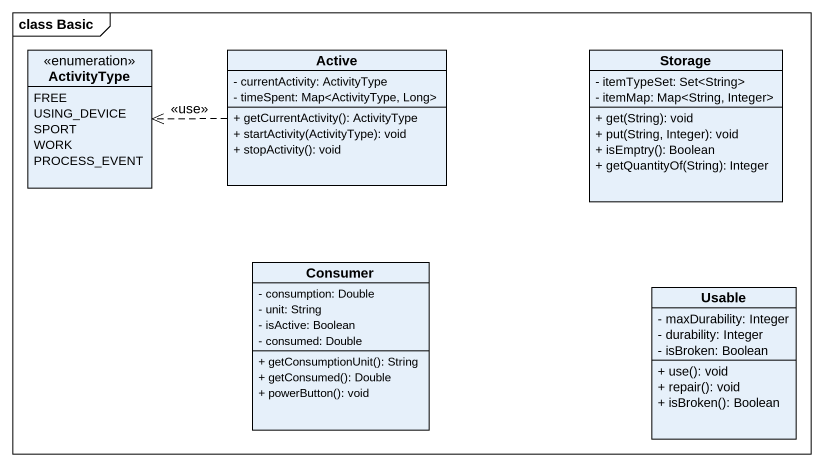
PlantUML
@startuml
mainframe class Basic
hide circle
hide empty members
skinparam classAttributeIconSize 0
enum ActivityType {
  FREE
  USING_DEVICE
  SPORT
  WORK
  PROCESS_EVENT
}
class Active {
  - currentActivity: ActivityType
  - timeSpent: Map<ActivityType, Long>
  + getCurrentActivity(): ActivityType
  + startActivity(ActivityType): void
  + stopActivity(): void
}
class "Storage" as Storage_ {
  - itemTypeSet: Set<String>
  - itemMap: Map<String, Integer>
  + get(String): void
  + put(String, Integer): void
  + isEmptry(): Boolean
  + getQuantityOf(String): Integer
}
class Consumer {
  - consumption: Double
  - unit: String
  - isActive: Boolean
  - consumed: Double
  + getConsumptionUnit(): String
  + getConsumed(): Double
  + powerButton(): void
}
class Usable {
  - maxDurability: Integer
  - durability: Integer
  - isBroken: Boolean
  + use(): void
  + repair(): void
  + isBroken(): Boolean
}
Active .left.> ActivityType : <<use>>
@enduml
